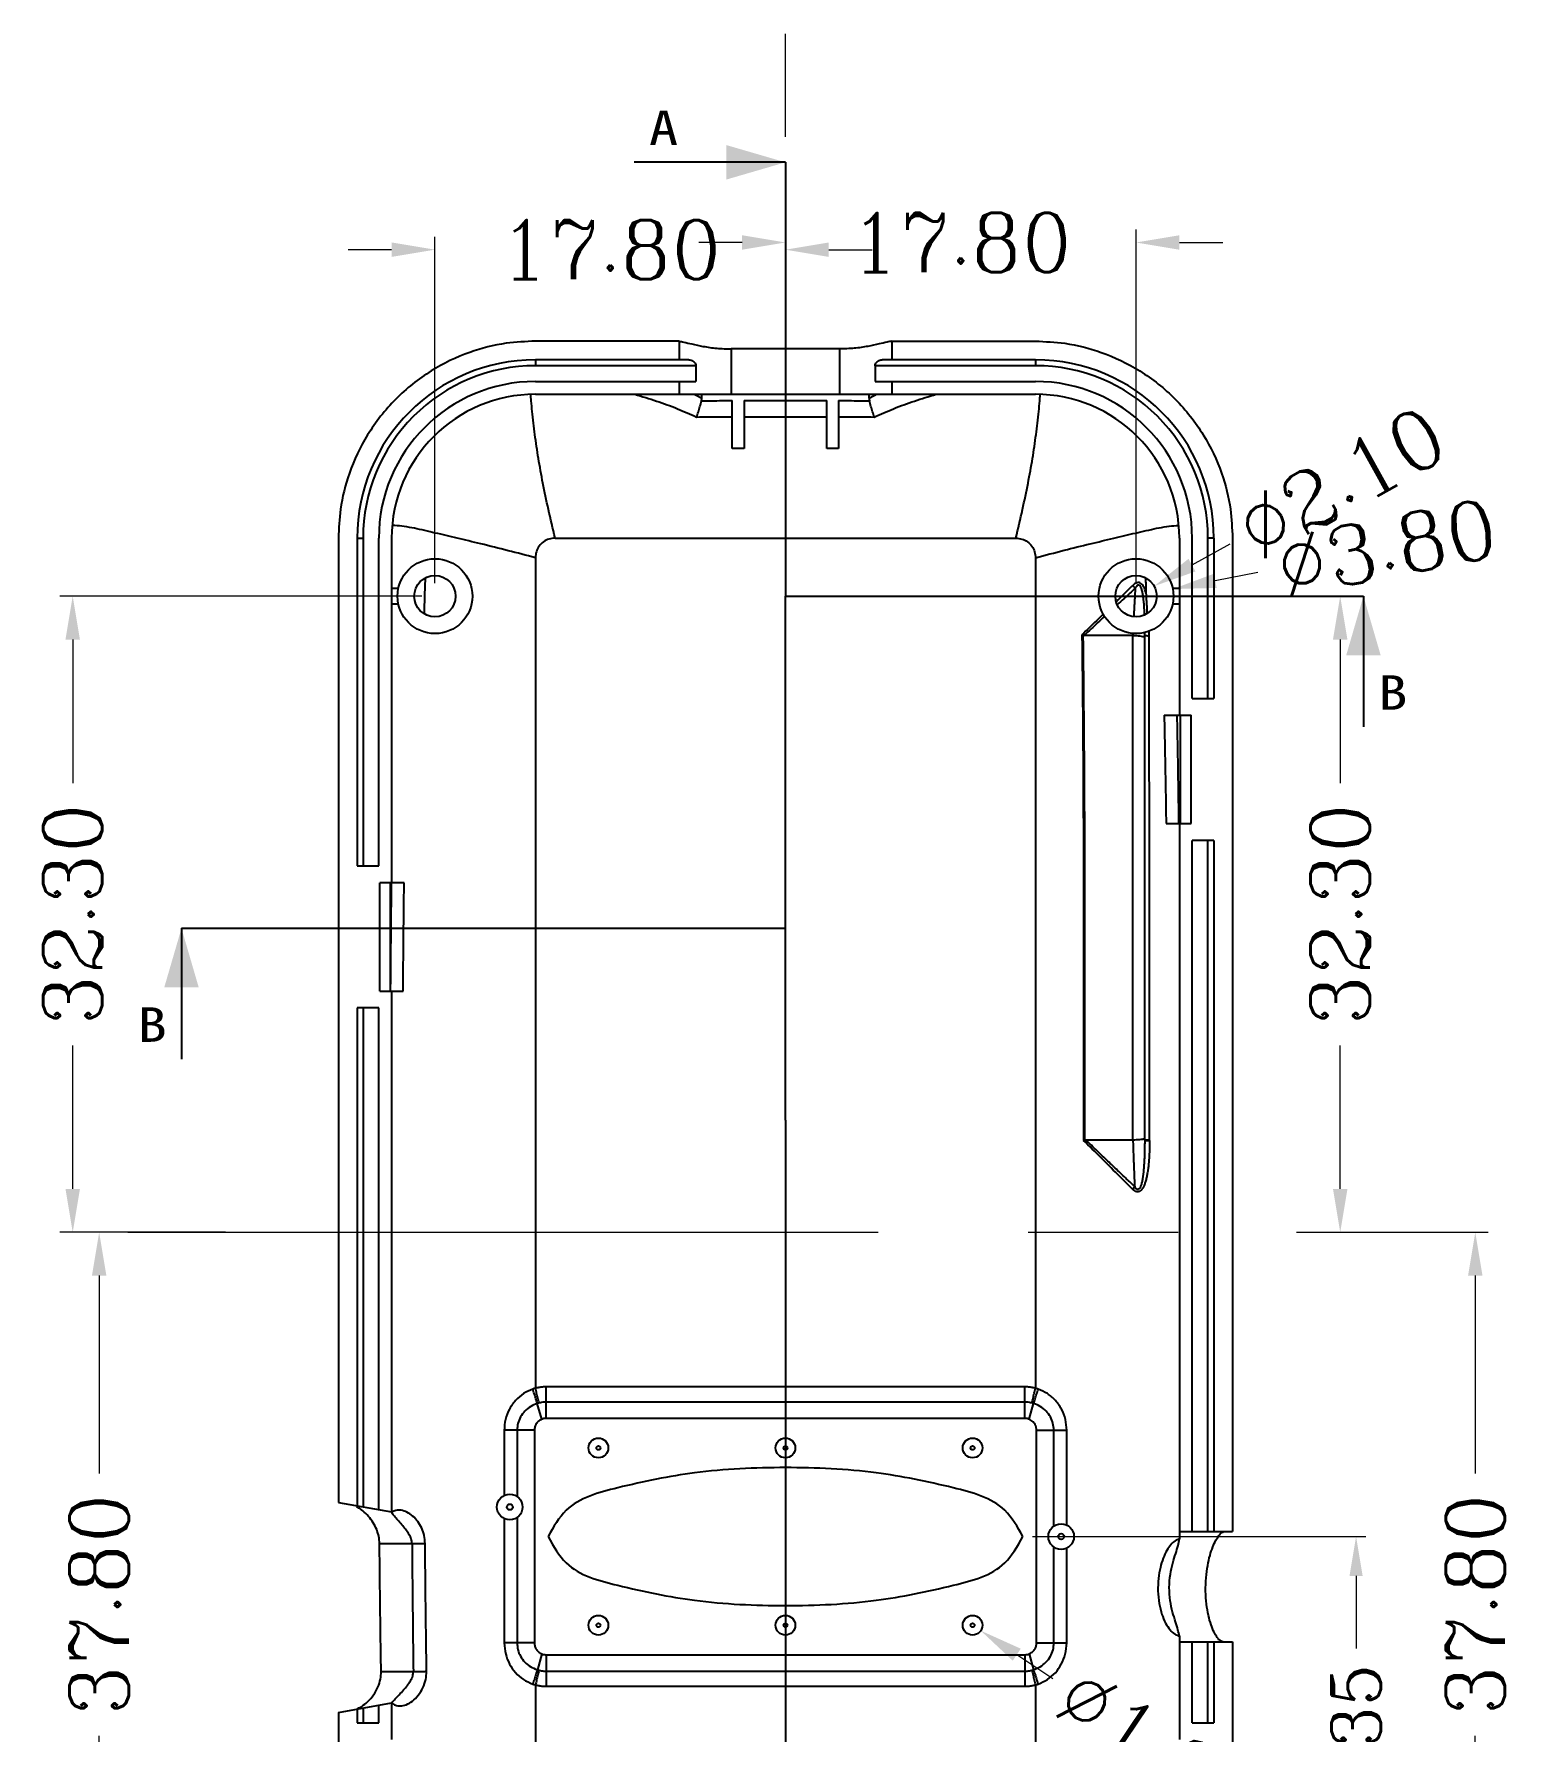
# Model space of a CAD drawing. Header units: millimetres. Extents: x -3610 to -2795, y 672 to 1276.
# Drawn here: x -2996.1 to -2921, y 1044.6 to 1130.7 of the extents above; entities that cross this region are included whole.
import ezdxf
from ezdxf.enums import TextEntityAlignment as Align

# ---------------------------------------------------------------- set-up
doc = ezdxf.new("R2010")
doc.units = ezdxf.units.MM
doc.header["$MEASUREMENT"] = 0
doc.linetypes.add('CENTER', pattern=[50.8, 31.75, -6.35, 6.35, -6.35])
doc.layers.add('DEFAULT_1', color=7, linetype='CENTER')
doc.layers.add('dim', color=7, linetype='Continuous')
doc.layers.add('moldbase', color=7, linetype='Continuous', lineweight=20)
doc.styles.add('ROMANC', font='romanc.shx', dxfattribs={"bigfont": 'gbcbig.shx'})
doc.styles.add('TEXTSTYLE_0', font='txt', dxfattribs={"width": 0.8})
doc.dimstyles.new('YanXiu', dxfattribs={"dimtxt": 3, "dimasz": 2.2, "dimexe": 0.66, "dimexo": 0.66, "dimgap": 0.66, "dimtad": 0, "dimzin": 1, "dimdsep": 46, "dimtxsty": 'ROMANC', "dimcen": 0, "dimclrd": 256, "dimclre": 3, "dimclrt": 3, "dimazin": 0, "dimtfac": 1, "dimtofl": 0, "dimtmove": 0, "dimatfit": 3, "dimfxl": 0, "dimlwd": 5, "dimlwe": 5, "dimarcsym": 0})

# ---------------------------------------------------------------- blocks, each defined once
blk = doc.blocks.new('*D88')
at = {"layer": 'Defpoints', "color": 0, "transparency": 16777216}
for p in [(-2975.764, 1119.792), (-2957.964, 1119.228), (-2975.764, 1102.198)]:
    blk.add_point(p, dxfattribs=at)
at = {"layer": 'dim', "color": 3, "lineweight": 5, "transparency": 16777216}
for p, q in [((-2975.764, 1102.858), (-2975.764, 1120.452)), ((-2957.964, 1119.888), (-2957.964, 1120.452))]:
    blk.add_line(p, q, dxfattribs=at)
at = {"layer": 'dim', "lineweight": 5, "transparency": 16777216}
for p, q in [((-2977.964, 1119.792), (-2980.164, 1119.792)), ((-2955.764, 1119.792), (-2953.564, 1119.792))]:
    blk.add_line(p, q, dxfattribs=at)
at = {"layer": 'dim', "transparency": 16777216}
for points in [[(-2977.964, 1120.159), (-2977.964, 1119.425), (-2975.764, 1119.792)], [(-2955.764, 1120.159), (-2955.764, 1119.425), (-2957.964, 1119.792)]]:
    blk.add_solid(points, dxfattribs=at)
at = {"layer": 'dim', "color": 3, "transparency": 16777216, "insert": (-2966.864, 1119.792), "char_height": 3, "attachment_point": 5, "style": 'ROMANC'}
blk.add_mtext('17.80', dxfattribs=at)
blk = doc.blocks.new('*D89')
at = {"layer": 'Defpoints', "color": 0, "transparency": 16777216}
for p in [(-2940.164, 1120.157), (-2957.964, 1119.228), (-2940.164, 1102.198)]:
    blk.add_point(p, dxfattribs=at)
at = {"layer": 'dim', "color": 3, "lineweight": 5, "transparency": 16777216}
for p, q in [((-2957.964, 1119.888), (-2957.964, 1120.817)), ((-2940.164, 1102.858), (-2940.164, 1120.817))]:
    blk.add_line(p, q, dxfattribs=at)
at = {"layer": 'dim', "lineweight": 5, "transparency": 16777216}
for p, q in [((-2960.164, 1120.157), (-2962.364, 1120.157)), ((-2937.964, 1120.157), (-2935.764, 1120.157))]:
    blk.add_line(p, q, dxfattribs=at)
at = {"layer": 'dim', "transparency": 16777216}
for points in [[(-2960.164, 1120.524), (-2960.164, 1119.79), (-2957.964, 1120.157)], [(-2937.964, 1120.524), (-2937.964, 1119.79), (-2940.164, 1120.157)]]:
    blk.add_solid(points, dxfattribs=at)
at = {"layer": 'dim', "color": 3, "transparency": 16777216, "insert": (-2949.064, 1120.157), "char_height": 3, "attachment_point": 5, "style": 'ROMANC'}
blk.add_mtext('17.80', dxfattribs=at)
blk = doc.blocks.new('*D90')
at = {"layer": 'Defpoints', "color": 0, "transparency": 16777216}
for p in [(-2975.764, 1102.198), (-2994.158, 1069.898), (-2985.74, 1069.898)]:
    blk.add_point(p, dxfattribs=at)
at = {"layer": 'dim', "color": 3, "lineweight": 5, "transparency": 16777216}
for p, q in [((-2976.424, 1102.198), (-2994.818, 1102.198)), ((-2986.4, 1069.898), (-2994.818, 1069.898))]:
    blk.add_line(p, q, dxfattribs=at)
at = {"layer": 'dim', "lineweight": 5, "transparency": 16777216}
for p, q in [((-2994.158, 1099.998), (-2994.158, 1092.708)), ((-2994.158, 1072.098), (-2994.158, 1079.388))]:
    blk.add_line(p, q, dxfattribs=at)
at = {"layer": 'dim', "transparency": 16777216}
for points in [[(-2994.525, 1099.998), (-2993.791, 1099.998), (-2994.158, 1102.198)], [(-2994.525, 1072.098), (-2993.791, 1072.098), (-2994.158, 1069.898)]]:
    blk.add_solid(points, dxfattribs=at)
at = {"layer": 'dim', "color": 3, "transparency": 16777216, "insert": (-2994.158, 1086.048), "char_height": 3, "attachment_point": 5, "rotation": 90, "style": 'ROMANC'}
blk.add_mtext('32.30', dxfattribs=at)
blk = doc.blocks.new('*D91')
at = {"layer": 'Defpoints', "color": 0, "transparency": 16777216}
for p in [(-2986.4, 1069.898), (-2992.814, 1032.098), (-2974.464, 1032.098)]:
    blk.add_point(p, dxfattribs=at)
at = {"layer": 'dim', "color": 3, "lineweight": 5, "transparency": 16777216}
for p, q in [((-2987.06, 1069.898), (-2993.474, 1069.898)), ((-2975.124, 1032.098), (-2993.474, 1032.098))]:
    blk.add_line(p, q, dxfattribs=at)
at = {"layer": 'dim', "lineweight": 5, "transparency": 16777216}
for p, q in [((-2992.814, 1067.698), (-2992.814, 1057.658)), ((-2992.814, 1034.298), (-2992.814, 1044.338))]:
    blk.add_line(p, q, dxfattribs=at)
at = {"layer": 'dim', "transparency": 16777216}
for points in [[(-2993.18, 1067.698), (-2992.447, 1067.698), (-2992.814, 1069.898)], [(-2993.18, 1034.298), (-2992.447, 1034.298), (-2992.814, 1032.098)]]:
    blk.add_solid(points, dxfattribs=at)
at = {"layer": 'dim', "color": 3, "transparency": 16777216, "insert": (-2992.814, 1050.998), "char_height": 3, "attachment_point": 5, "rotation": 90, "style": 'ROMANC'}
blk.add_mtext('37.80', dxfattribs=at)
blk = doc.blocks.new('*D94')
at = {"layer": 'Defpoints', "color": 0, "transparency": 16777216}
for p in [(-2930.073, 1069.898), (-2922.936, 1069.898), (-2941.464, 1032.098)]:
    blk.add_point(p, dxfattribs=at)
at = {"layer": 'dim', "color": 3, "lineweight": 5, "transparency": 16777216}
for p, q in [((-2929.413, 1069.898), (-2922.276, 1069.898)), ((-2940.804, 1032.098), (-2922.276, 1032.098))]:
    blk.add_line(p, q, dxfattribs=at)
at = {"layer": 'dim', "lineweight": 5, "transparency": 16777216}
for p, q in [((-2922.936, 1067.698), (-2922.936, 1057.658)), ((-2922.936, 1034.298), (-2922.936, 1044.338))]:
    blk.add_line(p, q, dxfattribs=at)
at = {"layer": 'dim', "transparency": 16777216}
for points in [[(-2923.303, 1067.698), (-2922.57, 1067.698), (-2922.936, 1069.898)], [(-2923.303, 1034.298), (-2922.57, 1034.298), (-2922.936, 1032.098)]]:
    blk.add_solid(points, dxfattribs=at)
at = {"layer": 'dim', "color": 3, "transparency": 16777216, "insert": (-2922.936, 1050.998), "char_height": 3, "attachment_point": 5, "rotation": 90, "style": 'ROMANC'}
blk.add_mtext('37.80', dxfattribs=at)
blk = doc.blocks.new('*D95')
at = {"layer": 'Defpoints', "color": 0, "transparency": 16777216}
for p in [(-2940.164, 1102.198), (-2929.796, 1102.198), (-2932.677, 1069.898)]:
    blk.add_point(p, dxfattribs=at)
at = {"layer": 'dim', "color": 3, "lineweight": 5, "transparency": 16777216}
for p, q in [((-2939.504, 1102.198), (-2929.136, 1102.198)), ((-2932.017, 1069.898), (-2929.136, 1069.898))]:
    blk.add_line(p, q, dxfattribs=at)
at = {"layer": 'dim', "lineweight": 5, "transparency": 16777216}
for p, q in [((-2929.796, 1099.998), (-2929.796, 1092.708)), ((-2929.796, 1072.098), (-2929.796, 1079.388))]:
    blk.add_line(p, q, dxfattribs=at)
at = {"layer": 'dim', "transparency": 16777216}
for points in [[(-2930.163, 1099.998), (-2929.429, 1099.998), (-2929.796, 1102.198)], [(-2930.163, 1072.098), (-2929.429, 1072.098), (-2929.796, 1069.898)]]:
    blk.add_solid(points, dxfattribs=at)
at = {"layer": 'dim', "color": 3, "transparency": 16777216, "insert": (-2929.796, 1086.048), "char_height": 3, "attachment_point": 5, "rotation": 90, "style": 'ROMANC'}
blk.add_mtext('32.30', dxfattribs=at)
blk = doc.blocks.new('*D96')
at = {"layer": 'Defpoints', "color": 0, "transparency": 16777216}
for p in [(-2948.88, 1050.225), (-2948.048, 1049.67)]:
    blk.add_point(p, dxfattribs=at)
at = {"layer": 'dim', "lineweight": 5, "transparency": 16777216}
blk.add_line((-2944.389, 1047.227), (-2946.219, 1048.449), dxfattribs=at)
at = {"layer": 'dim', "transparency": 16777216}
blk.add_solid([(-2946.015, 1048.754), (-2946.422, 1048.144), (-2948.048, 1049.67)], dxfattribs=at)
at = {"layer": 'dim', "color": 3, "transparency": 16777216, "insert": (-2939.028, 1043.648), "char_height": 3, "attachment_point": 5, "rotation": 326.27484, "style": 'ROMANC'}
blk.add_mtext('∅1.00', dxfattribs=at)
blk = doc.blocks.new('*D97')
at = {"layer": 'Defpoints', "color": 0, "transparency": 16777216}
for p in [(-2938.299, 1102.559), (-2942.03, 1101.836)]:
    blk.add_point(p, dxfattribs=at)
at = {"layer": 'dim', "lineweight": 5, "transparency": 16777216}
blk.add_line((-2933.979, 1103.396), (-2936.139, 1102.978), dxfattribs=at)
at = {"layer": 'dim', "transparency": 16777216}
blk.add_solid([(-2936.209, 1103.338), (-2936.069, 1102.618), (-2938.299, 1102.559)], dxfattribs=at)
at = {"layer": 'dim', "color": 3, "transparency": 16777216, "insert": (-2927.441, 1104.664), "char_height": 3, "attachment_point": 5, "rotation": 10.96859, "style": 'ROMANC'}
blk.add_mtext('∅3.80', dxfattribs=at)
blk = doc.blocks.new('*D98')
at = {"layer": 'Defpoints', "color": 0, "transparency": 16777216}
for p in [(-2939.246, 1102.707), (-2941.083, 1101.688)]:
    blk.add_point(p, dxfattribs=at)
at = {"layer": 'dim', "lineweight": 5, "transparency": 16777216}
blk.add_line((-2935.399, 1104.841), (-2937.322, 1103.774), dxfattribs=at)
at = {"layer": 'dim', "transparency": 16777216}
blk.add_solid([(-2937.5, 1104.095), (-2937.144, 1103.454), (-2939.246, 1102.707)], dxfattribs=at)
at = {"layer": 'dim', "color": 3, "transparency": 16777216, "insert": (-2929.762, 1107.968), "char_height": 3, "attachment_point": 5, "rotation": 29.0193, "style": 'ROMANC'}
blk.add_mtext('∅2.10', dxfattribs=at)
blk = doc.blocks.new('*D108')
at = {"layer": 'Defpoints', "color": 0, "linetype": 'ByBlock', "transparency": 16777216}
for p in [(-2945.914, 1054.448), (-2941.464, 1032.098), (-2928.99, 1032.098)]:
    blk.add_point(p, dxfattribs=at)
at = {"layer": 'dim', "color": 3, "linetype": 'ByBlock', "lineweight": 5, "transparency": 16777216}
for p, q in [((-2945.415, 1054.448), (-2928.49, 1054.448)), ((-2940.965, 1032.098), (-2928.49, 1032.098))]:
    blk.add_line(p, q, dxfattribs=at)
at = {"layer": 'dim', "linetype": 'ByBlock', "lineweight": 5, "transparency": 16777216}
for p, q in [((-2928.99, 1052.448), (-2928.99, 1048.772)), ((-2928.99, 1034.098), (-2928.99, 1037.773))]:
    blk.add_line(p, q, dxfattribs=at)
at = {"layer": 'dim', "linetype": 'ByBlock', "transparency": 16777216}
for points in [[(-2929.323, 1052.448), (-2928.657, 1052.448), (-2928.99, 1054.448)], [(-2929.323, 1034.098), (-2928.657, 1034.098), (-2928.99, 1032.098)]]:
    blk.add_solid(points, dxfattribs=at)
at = {"layer": 'dim', "color": 3, "linetype": 'ByBlock', "transparency": 16777216, "insert": (-2928.99, 1043.273), "char_height": 2.5, "attachment_point": 5, "rotation": 90, "style": 'ROMANC'}
blk.add_mtext('22.35', dxfattribs=at)

msp = doc.modelspace()

# ---------------------------------------------------------------- linework, layer by layer
at = {"color": 7, "linetype": 'Continuous'}
for p, q in [((-2957.964, 1124.228), (-2965.642, 1124.228)), ((-2963.365, 1115.148), (-2970.664, 1115.148)), ((-2963.365, 1115.148), (-2963.365, 1114.198)), ((-2952.564, 1115.148), (-2945.264, 1115.148)), ((-2952.564, 1115.148), (-2952.564, 1114.198)), ((-2960.714, 1114.75), (-2960.714, 1112.448)), ((-2955.214, 1114.75), (-2955.214, 1112.448)), ((-2962.867, 1114.198), (-2970.664, 1114.198)), ((-2970.664, 1114.198), (-2970.664, 1113.898)), ((-2962.516, 1113.898), (-2970.664, 1113.898)), ((-2962.516, 1113.898), (-2962.516, 1113.098)), ((-2945.264, 1113.898), (-2953.413, 1113.898)), ((-2953.413, 1113.898), (-2953.413, 1113.098)), ((-2945.264, 1114.198), (-2953.062, 1114.198)), ((-2945.264, 1114.198), (-2945.264, 1113.898)), ((-2970.664, 1113.098), (-2962.516, 1113.098)), ((-2963.365, 1113.098), (-2963.365, 1112.448)), ((-2953.413, 1113.098), (-2945.264, 1113.098)), ((-2952.564, 1113.098), (-2952.564, 1112.448)), ((-2970.664, 1112.448), (-2945.264, 1112.448)), ((-2962.214, 1112.254), (-2962.214, 1112.448)), ((-2960.664, 1109.698), (-2960.664, 1112.128)), ((-2960.064, 1112.129), (-2960.064, 1109.698)), ((-2957.964, 1112.132), (-2957.964, 1111.308)), ((-2955.864, 1109.698), (-2955.864, 1112.129)), ((-2955.264, 1112.128), (-2955.264, 1109.698)), ((-2953.714, 1112.254), (-2953.714, 1112.448)), ((-2960.064, 1109.698), (-2960.664, 1109.698)), ((-2955.264, 1109.698), (-2955.864, 1109.698)), ((-2980.664, 1105.148), (-2980.664, 1056.174)), ((-2979.714, 1105.148), (-2979.414, 1105.148)), ((-2979.714, 1105.148), (-2979.714, 1088.498)), ((-2979.414, 1105.148), (-2979.414, 1088.498)), ((-2978.614, 1088.498), (-2978.614, 1105.148)), ((-2977.964, 1105.148), (-2977.964, 1087.648)), ((-2969.664, 1105.148), (-2946.265, 1105.148)), ((-2937.964, 1105.148), (-2937.964, 1096.148)), ((-2937.314, 1096.998), (-2937.314, 1105.148)), ((-2936.214, 1105.148), (-2936.514, 1105.148)), ((-2936.514, 1096.998), (-2936.514, 1105.148)), ((-2936.214, 1105.148), (-2936.214, 1096.998)), ((-2935.264, 1105.148), (-2935.264, 1054.698)), ((-2970.664, 1104.147), (-2970.664, 1061.977)), ((-2945.264, 1104.147), (-2945.264, 1061.977)), ((-2977.964, 1102.598), (-2977.622, 1102.598)), ((-2938.307, 1102.598), (-2937.964, 1102.598)), ((-2928.616, 1102.198), (-2928.616, 1095.557)), ((-2977.622, 1101.798), (-2977.964, 1101.798)), ((-2937.964, 1101.798), (-2938.307, 1101.798)), ((-2940.324, 1100.198), (-2942.798, 1100.198)), ((-2940.324, 1074.598), (-2940.324, 1100.198)), ((-2939.724, 1074.555), (-2939.724, 1100.349)), ((-2939.5, 1100.191), (-2939.501, 1100.417)), ((-2937.314, 1096.998), (-2936.214, 1096.998)), ((-2938.732, 1096.148), (-2937.364, 1096.148)), ((-2937.914, 1096.148), (-2937.914, 1090.648)), ((-2937.364, 1090.648), (-2937.364, 1096.148)), ((-2938.637, 1090.648), (-2937.364, 1090.648)), ((-2937.964, 1090.648), (-2937.964, 1054.33)), ((-2936.214, 1089.798), (-2937.314, 1089.798)), ((-2937.314, 1054.698), (-2937.314, 1089.798)), ((-2936.514, 1054.698), (-2936.514, 1089.798)), ((-2936.214, 1089.798), (-2936.214, 1054.698)), ((-2979.714, 1088.498), (-2978.614, 1088.498)), ((-2977.33, 1087.648), (-2978.564, 1087.648)), ((-2978.564, 1082.148), (-2978.564, 1087.648)), ((-2978.014, 1082.148), (-2978.014, 1087.648)), ((-2988.634, 1085.334), (-2988.634, 1078.694)), ((-2978.564, 1082.148), (-2977.38, 1082.148)), ((-2977.964, 1082.148), (-2977.964, 1055.698)), ((-2978.614, 1081.298), (-2979.714, 1081.298)), ((-2979.714, 1081.298), (-2979.714, 1056.006)), ((-2979.414, 1081.298), (-2979.414, 1055.953)), ((-2978.614, 1055.812), (-2978.614, 1081.298)), ((-2942.726, 1074.598), (-2940.324, 1074.598)), ((-2939.724, 1074.598), (-2939.475, 1074.598)), ((-2939.475, 1074.555), (-2939.475, 1074.598)), ((-2939.724, 1074.555), (-2939.475, 1074.555)), ((-2945.814, 1062.048), (-2970.114, 1062.048)), ((-2970.114, 1060.448), (-2970.114, 1062.048)), ((-2945.814, 1060.448), (-2945.814, 1062.048)), ((-2970.34, 1060.403), (-2970.565, 1061.207)), ((-2945.814, 1061.278), (-2970.114, 1061.278)), ((-2945.586, 1060.403), (-2945.363, 1061.207)), ((-2945.814, 1060.448), (-2970.114, 1060.448)), ((-2970.714, 1059.848), (-2972.247, 1059.848)), ((-2971.592, 1059.848), (-2971.592, 1056.481)), ((-2970.714, 1059.848), (-2970.714, 1049.048)), ((-2945.214, 1049.048), (-2945.214, 1059.848)), ((-2945.214, 1059.848), (-2943.681, 1059.848)), ((-2944.336, 1054.981), (-2944.337, 1059.848)), ((-2943.683, 1055.033), (-2943.681, 1059.848)), ((-2980.664, 1056.174), (-2977.964, 1055.698)), ((-2972.246, 1055.362), (-2972.244, 1049.048)), ((-2971.593, 1055.414), (-2971.595, 1049.048)), ((-2978.58, 1054.098), (-2976.929, 1054.098)), ((-2944.335, 1049.048), (-2944.336, 1053.914)), ((-2937.964, 1054.698), (-2935.264, 1054.698)), ((-2943.685, 1049.048), (-2943.683, 1053.862)), ((-2970.714, 1049.048), (-2972.244, 1049.048)), ((-2945.214, 1049.048), (-2943.685, 1049.048)), ((-2937.964, 1049.388), (-2937.964, 1044.148)), ((-2937.964, 1049.098), (-2935.264, 1049.098)), ((-2937.314, 1044.998), (-2937.314, 1049.098)), ((-2936.514, 1044.998), (-2936.514, 1049.098)), ((-2936.214, 1049.098), (-2936.214, 1044.998)), ((-2935.264, 1049.098), (-2935.264, 1034.648)), ((-2970.335, 1048.49), (-2970.563, 1047.688)), ((-2970.114, 1048.448), (-2970.114, 1046.848)), ((-2970.114, 1048.448), (-2945.814, 1048.448)), ((-2945.814, 1048.448), (-2945.814, 1046.848)), ((-2945.596, 1048.489), (-2945.366, 1047.688)), ((-2978.497, 1047.598), (-2976.86, 1047.598)), ((-2970.114, 1047.617), (-2945.814, 1047.617)), ((-2970.664, 1046.918), (-2970.664, 1035.648)), ((-2970.114, 1046.848), (-2945.814, 1046.848)), ((-2945.264, 1046.918), (-2945.264, 1035.648)), ((-2980.664, 1045.522), (-2977.964, 1045.998)), ((-2980.664, 1045.522), (-2980.664, 1034.648)), ((-2979.714, 1045.689), (-2979.714, 1044.998)), ((-2979.414, 1045.742), (-2979.414, 1044.998)), ((-2978.614, 1044.998), (-2978.614, 1045.883)), ((-2977.964, 1045.998), (-2977.964, 1044.148)), ((-2979.714, 1044.998), (-2978.614, 1044.998)), ((-2937.314, 1044.998), (-2936.214, 1044.998))]:
    msp.add_line(p, q, dxfattribs=at)
for centre, radius in [((-2975.764, 1102.198), 1.9), ((-2940.164, 1102.198), 1.9), ((-2975.764, 1102.198), 1.05), ((-2940.164, 1102.198), 1.05), ((-2967.464, 1058.948), 0.5), ((-2957.964, 1058.948), 0.5), ((-2948.464, 1058.948), 0.5), ((-2967.464, 1058.948), 0.1), ((-2957.964, 1058.948), 0.1), ((-2948.464, 1058.948), 0.1), ((-2971.964, 1055.948), 0.65), ((-2971.964, 1055.948), 0.15), ((-2943.964, 1054.448), 0.65), ((-2943.964, 1054.448), 0.15), ((-2967.464, 1049.948), 0.5), ((-2967.464, 1049.948), 0.1), ((-2957.964, 1049.948), 0.5), ((-2957.964, 1049.948), 0.1), ((-2948.464, 1049.948), 0.5), ((-2948.464, 1049.948), 0.1)]:
    msp.add_circle(centre, radius, dxfattribs=at)
for centre, radius, start, end in [((-2970.664, 1105.148), 9.05, 90, 180), ((-2970.664, 1105.148), 8.75, 89.99999, 180.00001), ((-2945.264, 1105.148), 9.05, 0, 90), ((-2945.264, 1105.148), 8.75, 359.99999, 90.00001), ((-2970.664, 1105.148), 7.95, 90, 180), ((-2945.264, 1105.148), 7.95, 0, 90), ((-2970.664, 1105.148), 7.3, 90, 180), ((-2945.264, 1105.148), 7.3, 0, 90)]:
    msp.add_arc(centre, radius, start, end, dxfattribs=at)
for points in [[(-2970.664, 1115.148), (-2972.151, 1115.037), (-2973.995, 1114.577), (-2975.953, 1113.635), (-2977.756, 1112.198), (-2979.181, 1110.388), (-2980.108, 1108.436), (-2980.557, 1106.608), (-2980.664, 1105.148)], [(-2963.365, 1115.148), (-2963.126, 1115.099), (-2962.724, 1115.003), (-2962.153, 1114.883), (-2961.456, 1114.785), (-2960.714, 1114.75)], [(-2952.564, 1115.148), (-2952.803, 1115.099), (-2953.205, 1115.003), (-2953.776, 1114.883), (-2954.473, 1114.785), (-2955.214, 1114.75)], [(-2945.264, 1115.148), (-2943.778, 1115.037), (-2941.934, 1114.577), (-2939.976, 1113.635), (-2938.172, 1112.198), (-2936.748, 1110.388), (-2935.82, 1108.436), (-2935.372, 1106.608), (-2935.264, 1105.148)], [(-2957.964, 1114.753), (-2958.856, 1114.753), (-2959.773, 1114.752), (-2960.714, 1114.75)], [(-2955.214, 1114.75), (-2956.155, 1114.752), (-2957.072, 1114.753), (-2957.964, 1114.753)], [(-2962.867, 1114.198), (-2962.761, 1114.18), (-2962.667, 1114.134), (-2962.589, 1114.069), (-2962.535, 1113.988), (-2962.516, 1113.898)], [(-2953.413, 1113.898), (-2953.394, 1113.988), (-2953.339, 1114.069), (-2953.262, 1114.134), (-2953.168, 1114.18), (-2953.062, 1114.198)], [(-2969.664, 1105.148), (-2970.002, 1106.6), (-2970.282, 1107.94), (-2970.509, 1109.195), (-2970.689, 1110.403), (-2970.825, 1111.579), (-2970.876, 1112.123), (-2970.898, 1112.427)], [(-2965.614, 1112.448), (-2964.512, 1112.107), (-2963.455, 1111.719), (-2962.475, 1111.296)], [(-2962.591, 1112.448), (-2962.465, 1112.384), (-2962.339, 1112.319), (-2962.214, 1112.254)], [(-2962.475, 1111.296), (-2962.387, 1111.555), (-2962.305, 1111.833), (-2962.23, 1112.121)], [(-2962.23, 1112.121), (-2962.221, 1112.164), (-2962.216, 1112.208), (-2962.214, 1112.254)], [(-2962.23, 1112.121), (-2961.707, 1112.124), (-2961.185, 1112.126), (-2960.664, 1112.128)], [(-2960.064, 1112.129), (-2959.362, 1112.13), (-2958.662, 1112.131), (-2957.964, 1112.132)], [(-2957.964, 1112.132), (-2957.267, 1112.131), (-2956.567, 1112.13), (-2955.864, 1112.129)], [(-2955.264, 1112.128), (-2954.743, 1112.126), (-2954.222, 1112.124), (-2953.699, 1112.121)], [(-2953.714, 1112.254), (-2953.59, 1112.319), (-2953.464, 1112.384), (-2953.338, 1112.448)], [(-2953.714, 1112.254), (-2953.713, 1112.208), (-2953.708, 1112.164), (-2953.699, 1112.121)], [(-2953.454, 1111.296), (-2953.541, 1111.555), (-2953.624, 1111.833), (-2953.699, 1112.121)], [(-2953.454, 1111.296), (-2952.474, 1111.718), (-2951.416, 1112.107), (-2950.315, 1112.448)], [(-2946.264, 1105.148), (-2945.927, 1106.601), (-2945.647, 1107.94), (-2945.419, 1109.194), (-2945.24, 1110.403), (-2945.104, 1111.579), (-2945.053, 1112.123), (-2945.031, 1112.427)], [(-2962.475, 1111.296), (-2961.867, 1111.298), (-2961.264, 1111.301), (-2960.664, 1111.303)], [(-2960.064, 1111.305), (-2959.351, 1111.306), (-2958.65, 1111.307), (-2957.964, 1111.308)], [(-2957.964, 1111.308), (-2957.278, 1111.307), (-2956.578, 1111.306), (-2955.864, 1111.305)], [(-2957.964, 1111.308), (-2957.964, 1110.019), (-2957.964, 1108.587), (-2957.964, 1106.938), (-2957.964, 1105.148)], [(-2955.264, 1111.303), (-2954.665, 1111.301), (-2954.061, 1111.298), (-2953.454, 1111.296)], [(-2977.901, 1105.791), (-2977.936, 1105.792)], [(-2970.664, 1104.148), (-2973.437, 1104.857), (-2974.639, 1105.143), (-2975.749, 1105.405), (-2976.809, 1105.643), (-2977.321, 1105.734), (-2977.802, 1105.786), (-2977.901, 1105.791)], [(-2945.264, 1104.148), (-2943.813, 1104.532), (-2942.492, 1104.857), (-2941.289, 1105.143), (-2940.18, 1105.405), (-2939.12, 1105.643), (-2938.607, 1105.735), (-2938.127, 1105.786), (-2938.028, 1105.791)], [(-2938.028, 1105.791), (-2937.993, 1105.792)], [(-2969.664, 1105.148), (-2969.975, 1105.098), (-2970.253, 1104.956), (-2970.473, 1104.736), (-2970.615, 1104.458), (-2970.664, 1104.147)], [(-2946.265, 1105.148), (-2945.954, 1105.099), (-2945.676, 1104.957), (-2945.455, 1104.736), (-2945.313, 1104.458), (-2945.264, 1104.147)], [(-2976.301, 1101.295), (-2976.283, 1101.919), (-2976.265, 1102.531), (-2976.247, 1103.115)], [(-2939.681, 1103.115), (-2939.674, 1102.874), (-2939.666, 1102.616), (-2939.658, 1102.356)], [(-2940.202, 1102.605), (-2940.484, 1102.345), (-2940.79, 1102.064), (-2941.12, 1101.762)], [(-2940.324, 1102.748), (-2940.591, 1102.486), (-2940.864, 1102.219), (-2941.055, 1102.033)], [(-2939.658, 1102.356), (-2939.714, 1102.531), (-2939.771, 1102.661), (-2939.838, 1102.767), (-2939.919, 1102.846), (-2940.012, 1102.886), (-2940.113, 1102.882), (-2940.212, 1102.839), (-2940.324, 1102.748)], [(-2940.202, 1102.605), (-2940.245, 1102.651), (-2940.286, 1102.699), (-2940.324, 1102.748)], [(-2940.202, 1102.605), (-2940.217, 1102.352), (-2940.231, 1102.089), (-2940.248, 1101.804), (-2940.264, 1101.492), (-2940.281, 1101.154)], [(-2939.731, 1101.241), (-2939.737, 1101.417), (-2939.745, 1101.579), (-2939.754, 1101.73), (-2939.764, 1101.87), (-2939.776, 1101.999), (-2939.79, 1102.118), (-2939.805, 1102.228), (-2939.822, 1102.329), (-2939.84, 1102.422), (-2939.861, 1102.506), (-2939.885, 1102.583), (-2939.912, 1102.65), (-2939.945, 1102.707), (-2939.985, 1102.748), (-2940.031, 1102.763), (-2940.078, 1102.75), (-2940.123, 1102.715), (-2940.164, 1102.665), (-2940.202, 1102.605)], [(-2939.658, 1102.356), (-2939.641, 1102.032), (-2939.62, 1101.683), (-2939.603, 1101.31)], [(-2941.055, 1102.033), (-2941.176, 1101.916)], [(-2941.83, 1101.283), (-2942.178, 1100.945), (-2942.533, 1100.6), (-2942.911, 1100.236)], [(-2941.762, 1101.17), (-2942.098, 1100.856), (-2942.444, 1100.532), (-2942.798, 1100.198)], [(-2942.911, 1100.236), (-2942.878, 1097.107), (-2942.852, 1093.562), (-2942.835, 1089.529), (-2942.826, 1085.012), (-2942.824, 1080.011), (-2942.83, 1074.562)], [(-2942.909, 1100.235), (-2942.889, 1100.223), (-2942.865, 1100.215), (-2942.842, 1100.205)], [(-2942.763, 1074.591), (-2942.758, 1083.533), (-2942.776, 1092.076), (-2942.84, 1100.205)], [(-2942.84, 1100.205), (-2942.827, 1100.201), (-2942.813, 1100.198), (-2942.798, 1100.198)], [(-2940.32, 1100.304), (-2940.322, 1100.269), (-2940.323, 1100.233), (-2940.324, 1100.198)], [(-2940.324, 1100.198), (-2940.141, 1100.193), (-2939.974, 1100.179), (-2939.841, 1100.158), (-2939.754, 1100.131)], [(-2939.754, 1100.131), (-2939.724, 1100.101)], [(-2939.724, 1100.198), (-2939.698, 1100.195)], [(-2939.698, 1100.195), (-2939.621, 1100.193), (-2939.5, 1100.191)], [(-2939.475, 1074.587), (-2939.478, 1082.046), (-2939.483, 1088.828), (-2939.491, 1094.852), (-2939.5, 1100.191)], [(-2938.732, 1096.148), (-2938.698, 1094.367), (-2938.666, 1092.534), (-2938.637, 1090.648)], [(-2938.092, 1096.148), (-2938.057, 1094.314), (-2938.026, 1092.48), (-2937.999, 1090.648)], [(-2978.014, 1082.148), (-2978.001, 1083.981), (-2977.985, 1085.816), (-2977.967, 1087.648)], [(-2977.38, 1082.148), (-2977.366, 1084.011), (-2977.35, 1085.846), (-2977.33, 1087.648)], [(-2942.83, 1074.562), (-2942.808, 1074.572), (-2942.786, 1074.581), (-2942.763, 1074.591)], [(-2942.726, 1074.598), (-2942.739, 1074.597), (-2942.752, 1074.595), (-2942.763, 1074.591)], [(-2940.229, 1072.214), (-2940.641, 1072.603), (-2941.097, 1073.036), (-2941.595, 1073.512), (-2942.137, 1074.031), (-2942.726, 1074.598)], [(-2940.324, 1074.598), (-2940.14, 1074.602), (-2939.973, 1074.613), (-2939.84, 1074.631), (-2939.754, 1074.654)], [(-2940.324, 1074.598), (-2940.31, 1074.167), (-2940.295, 1073.77), (-2940.281, 1073.405), (-2940.268, 1073.07), (-2940.255, 1072.767), (-2940.245, 1072.49), (-2940.229, 1072.214)], [(-2939.754, 1074.654), (-2939.724, 1074.679)], [(-2940.343, 1072.087), (-2941.109, 1072.853), (-2941.939, 1073.679), (-2942.83, 1074.562)], [(-2939.475, 1074.555), (-2939.479, 1074.202), (-2939.49, 1073.877), (-2939.508, 1073.579), (-2939.532, 1073.305), (-2939.563, 1073.056), (-2939.6, 1072.828), (-2939.644, 1072.623), (-2939.695, 1072.439), (-2939.755, 1072.277), (-2939.826, 1072.139), (-2939.911, 1072.032), (-2940.008, 1071.968), (-2940.116, 1071.955), (-2940.231, 1071.998), (-2940.343, 1072.087)], [(-2939.724, 1074.555), (-2939.726, 1074.303), (-2939.729, 1074.07), (-2939.735, 1073.855), (-2939.742, 1073.656), (-2939.751, 1073.472), (-2939.761, 1073.303), (-2939.773, 1073.146), (-2939.786, 1073.002), (-2939.8, 1072.869), (-2939.815, 1072.746), (-2939.832, 1072.634), (-2939.85, 1072.531), (-2939.87, 1072.436), (-2939.892, 1072.35), (-2939.916, 1072.273), (-2939.942, 1072.204), (-2939.973, 1072.144), (-2940.011, 1072.098), (-2940.055, 1072.072), (-2940.104, 1072.076), (-2940.15, 1072.107), (-2940.191, 1072.154), (-2940.229, 1072.214)], [(-2940.229, 1072.214), (-2940.269, 1072.173), (-2940.307, 1072.13), (-2940.343, 1072.087)], [(-2970.797, 1061.936), (-2971.261, 1061.709), (-2971.667, 1061.363), (-2971.98, 1060.919), (-2972.18, 1060.398), (-2972.25, 1059.838)], [(-2970.664, 1061.977), (-2970.709, 1061.965), (-2970.753, 1061.951), (-2970.797, 1061.936)], [(-2970.565, 1061.207), (-2970.64, 1061.443), (-2970.717, 1061.687), (-2970.797, 1061.936)], [(-2970.114, 1062.048), (-2970.299, 1062.04), (-2970.483, 1062.016), (-2970.664, 1061.977)], [(-2970.472, 1061.233), (-2970.534, 1061.476), (-2970.599, 1061.724), (-2970.664, 1061.977)], [(-2945.264, 1061.977), (-2945.445, 1062.016), (-2945.629, 1062.04), (-2945.814, 1062.048)], [(-2945.457, 1061.233), (-2945.394, 1061.476), (-2945.33, 1061.724), (-2945.264, 1061.977)], [(-2945.363, 1061.207), (-2945.288, 1061.442), (-2945.211, 1061.687), (-2945.131, 1061.936)], [(-2945.131, 1061.936), (-2945.175, 1061.951), (-2945.22, 1061.964), (-2945.264, 1061.977)], [(-2943.681, 1059.848), (-2943.748, 1060.396), (-2943.947, 1060.917), (-2944.258, 1061.359), (-2944.664, 1061.706), (-2945.131, 1061.936)], [(-2970.565, 1061.207), (-2970.899, 1061.056), (-2971.193, 1060.82), (-2971.416, 1060.522), (-2971.548, 1060.192), (-2971.592, 1059.848)], [(-2970.472, 1061.233), (-2970.503, 1061.225), (-2970.534, 1061.216), (-2970.565, 1061.207)], [(-2970.114, 1061.278), (-2970.233, 1061.273), (-2970.349, 1061.259), (-2970.472, 1061.233)], [(-2945.457, 1061.233), (-2945.578, 1061.259), (-2945.695, 1061.273), (-2945.814, 1061.278)], [(-2945.363, 1061.207), (-2945.394, 1061.216), (-2945.425, 1061.225), (-2945.457, 1061.233)], [(-2944.337, 1059.848), (-2944.38, 1060.191), (-2944.513, 1060.521), (-2944.732, 1060.817), (-2945.027, 1061.054), (-2945.363, 1061.207)], [(-2970.34, 1060.403), (-2970.494, 1060.312), (-2970.613, 1060.181), (-2970.688, 1060.023), (-2970.714, 1059.848)], [(-2970.114, 1060.448), (-2970.193, 1060.443), (-2970.268, 1060.428), (-2970.34, 1060.403)], [(-2945.586, 1060.403), (-2945.66, 1060.428), (-2945.735, 1060.443), (-2945.814, 1060.448)], [(-2945.214, 1059.848), (-2945.26, 1060.077), (-2945.39, 1060.271), (-2945.586, 1060.403)], [(-2972.247, 1059.848), (-2972.249, 1058.74), (-2972.245, 1057.635), (-2972.246, 1056.533)], [(-2945.914, 1054.448), (-2946.832, 1055.787), (-2949.444, 1056.923), (-2953.353, 1057.681), (-2957.964, 1057.948), (-2962.576, 1057.681), (-2966.485, 1056.923), (-2969.097, 1055.787), (-2970.014, 1054.448)], [(-2979.507, 1055.814), (-2979.739, 1055.961)], [(-2979.432, 1055.755), (-2979.507, 1055.814)], [(-2978.58, 1054.098), (-2978.618, 1054.452), (-2978.723, 1054.8), (-2978.898, 1055.144), (-2979.139, 1055.471), (-2979.432, 1055.755)], [(-2976.265, 1054.103), (-2976.311, 1054.495), (-2976.438, 1054.869), (-2976.638, 1055.208), (-2976.897, 1055.49), (-2977.19, 1055.686), (-2977.484, 1055.781), (-2977.749, 1055.774), (-2977.964, 1055.68)], [(-2977.911, 1055.597), (-2977.964, 1055.68)], [(-2976.929, 1054.098), (-2976.966, 1054.318), (-2977.069, 1054.544), (-2977.221, 1054.768), (-2977.403, 1054.993), (-2977.602, 1055.223), (-2977.785, 1055.439), (-2977.911, 1055.597)], [(-2978.497, 1047.598), (-2978.528, 1049.713), (-2978.555, 1051.88), (-2978.58, 1054.098)], [(-2976.929, 1054.098), (-2976.701, 1054.099), (-2976.476, 1054.1), (-2976.265, 1054.103)], [(-2976.929, 1054.098), (-2976.909, 1051.866), (-2976.885, 1049.652), (-2976.86, 1047.598)], [(-2976.19, 1047.606), (-2976.217, 1049.62), (-2976.242, 1051.79), (-2976.265, 1054.103)], [(-2970.014, 1054.448), (-2969.097, 1053.108), (-2966.485, 1051.973), (-2962.576, 1051.214), (-2957.964, 1050.948), (-2953.353, 1051.214), (-2949.444, 1051.973), (-2946.832, 1053.108), (-2945.914, 1054.448)], [(-2937.964, 1054.33), (-2938.179, 1054.229), (-2938.393, 1054.035), (-2938.6, 1053.743), (-2938.783, 1053.357), (-2938.929, 1052.884), (-2939.025, 1052.324), (-2939.049, 1051.686), (-2938.984, 1051.048), (-2938.848, 1050.499), (-2938.66, 1050.052), (-2938.435, 1049.714), (-2938.195, 1049.493), (-2937.964, 1049.388)], [(-2937.964, 1049.388), (-2938.036, 1049.711), (-2938.157, 1050.121), (-2938.304, 1050.609), (-2938.426, 1051.19), (-2938.474, 1051.867), (-2938.42, 1052.535), (-2938.296, 1053.104), (-2938.148, 1053.587), (-2938.028, 1053.996), (-2937.964, 1054.33)], [(-2936.014, 1049.288), (-2936.036, 1049.318), (-2936.198, 1049.594), (-2936.352, 1049.971), (-2936.486, 1050.445), (-2936.583, 1051.015), (-2936.628, 1051.674), (-2936.606, 1052.36), (-2936.526, 1052.976), (-2936.407, 1053.494), (-2936.263, 1053.922), (-2936.108, 1054.259), (-2935.953, 1054.501), (-2935.809, 1054.648), (-2935.681, 1054.698)], [(-2972.244, 1049.048), (-2972.171, 1048.482), (-2971.975, 1047.974), (-2971.675, 1047.544), (-2971.273, 1047.197), (-2970.793, 1046.958)], [(-2971.594, 1049.048), (-2971.552, 1048.707), (-2971.418, 1048.373), (-2971.198, 1048.077), (-2970.903, 1047.842), (-2970.563, 1047.688)], [(-2970.714, 1049.048), (-2970.688, 1048.871), (-2970.612, 1048.712), (-2970.491, 1048.581), (-2970.335, 1048.49)], [(-2945.596, 1048.489), (-2945.439, 1048.58), (-2945.317, 1048.711), (-2945.241, 1048.871), (-2945.214, 1049.048)], [(-2945.366, 1047.688), (-2945.027, 1047.841), (-2944.737, 1048.071), (-2944.512, 1048.37), (-2944.377, 1048.705), (-2944.334, 1049.048)], [(-2945.137, 1046.958), (-2944.66, 1047.194), (-2944.261, 1047.537), (-2943.958, 1047.966), (-2943.758, 1048.478), (-2943.685, 1049.048)], [(-2935.739, 1049.098), (-2935.878, 1049.152), (-2936.014, 1049.288)], [(-2970.335, 1048.49), (-2970.264, 1048.466), (-2970.191, 1048.452), (-2970.114, 1048.448)], [(-2945.814, 1048.448), (-2945.738, 1048.452), (-2945.666, 1048.466), (-2945.596, 1048.489)], [(-2979.479, 1045.827), (-2979.187, 1046.057), (-2978.885, 1046.407), (-2978.662, 1046.8), (-2978.533, 1047.206), (-2978.497, 1047.598)], [(-2977.964, 1046), (-2977.768, 1045.887), (-2977.52, 1045.851), (-2977.228, 1045.912), (-2976.911, 1046.09), (-2976.609, 1046.388), (-2976.371, 1046.774), (-2976.229, 1047.199), (-2976.19, 1047.606)], [(-2977.964, 1046), (-2977.911, 1046.058), (-2977.778, 1046.202), (-2977.578, 1046.419), (-2977.361, 1046.658), (-2977.163, 1046.894), (-2977.001, 1047.129), (-2976.894, 1047.366), (-2976.86, 1047.598)], [(-2976.86, 1047.598), (-2976.63, 1047.601), (-2976.404, 1047.604), (-2976.19, 1047.606)], [(-2970.563, 1047.688), (-2970.637, 1047.452), (-2970.714, 1047.207), (-2970.793, 1046.958)], [(-2970.472, 1047.662), (-2970.535, 1047.419), (-2970.599, 1047.171), (-2970.664, 1046.918)], [(-2970.563, 1047.688), (-2970.533, 1047.679), (-2970.503, 1047.67), (-2970.472, 1047.662)], [(-2970.472, 1047.662), (-2970.351, 1047.637), (-2970.233, 1047.622), (-2970.114, 1047.617)], [(-2945.814, 1047.617), (-2945.697, 1047.622), (-2945.576, 1047.637), (-2945.457, 1047.662)], [(-2945.457, 1047.662), (-2945.426, 1047.67), (-2945.396, 1047.679), (-2945.366, 1047.688)], [(-2945.457, 1047.662), (-2945.394, 1047.419), (-2945.33, 1047.171), (-2945.264, 1046.918)], [(-2945.366, 1047.688), (-2945.292, 1047.452), (-2945.215, 1047.207), (-2945.137, 1046.958)], [(-2970.793, 1046.958), (-2970.75, 1046.944), (-2970.707, 1046.93), (-2970.664, 1046.918)], [(-2970.664, 1046.918), (-2970.476, 1046.878), (-2970.294, 1046.855), (-2970.114, 1046.848)], [(-2945.814, 1046.848), (-2945.629, 1046.856), (-2945.445, 1046.879), (-2945.264, 1046.918)], [(-2945.264, 1046.918), (-2945.222, 1046.93), (-2945.179, 1046.944), (-2945.137, 1046.958)], [(-2979.72, 1045.704), (-2979.54, 1045.79)], [(-2979.54, 1045.79), (-2979.479, 1045.827)]]:
    msp.add_spline(points, degree=3, dxfattribs=at)
for points in [[(-2957.964, 1124.228), (-2960.964, 1123.353), (-2960.964, 1125.103)], [(-2928.616, 1102.198), (-2927.741, 1099.198), (-2929.491, 1099.198)], [(-2988.634, 1085.334), (-2987.759, 1082.334), (-2989.509, 1082.334)]]:
    msp.add_solid(points, dxfattribs=at)
at = {"layer": 'DEFAULT_1', "color": 7, "linetype": 'CENTER'}
for p, q in [((-2957.964, 1124.228), (-2957.964, 1114.228)), ((-2957.964, 1102.198), (-2947.964, 1102.198)), ((-2957.964, 1075.595), (-2957.964, 1102.198)), ((-2938.616, 1102.198), (-2928.616, 1102.198)), ((-2988.634, 1085.334), (-2978.634, 1085.334)), ((-2967.964, 1085.334), (-2957.964, 1085.334))]:
    msp.add_line(p, q, dxfattribs=at)
at = {"layer": 'DEFAULT_1', "color": 9, "linetype": 'CENTER'}
for p, q in [((-2957.964, 1114.228), (-2957.964, 1112.132)), ((-2957.964, 1111.308), (-2957.964, 1102.198)), ((-2947.964, 1102.198), (-2938.616, 1102.198)), ((-2978.634, 1085.334), (-2967.964, 1085.334)), ((-2957.964, 1075.595), (-2957.964, 1028.167))]:
    msp.add_line(p, q, dxfattribs=at)
at = {"layer": 'moldbase', "color": 1, "linetype": 'CENTER', "ltscale": 1.2}
for p, q in [((-2957.964, 1018.835), (-2957.964, 1130.746)), ((-2991.365, 1069.898), (-2924.918, 1069.898))]:
    msp.add_line(p, q, dxfattribs=at)

# ---------------------------------------------------------------- texts
at = {"color": 7, "linetype": 'Continuous', "style": 'TEXTSTYLE_0', "width": 1.275}
for s, p, p2 in [('A', (-2964.898, 1125.103), (-2963.411, 1125.103)), ('B', (-2927.872, 1096.432), (-2926.385, 1096.432)), ('B', (-2990.865, 1079.569), (-2989.378, 1079.569))]:
    msp.add_text(s, height=1.75, dxfattribs=at).set_placement(p, p2, align=Align.FIT)

# ---------------------------------------------------------------- dimensions: what is measured, and where the dimension line sits
at = {"layer": 'dim', "color": 3}
for base, p2, picture, middle in [((-2940.164, 1120.157), (-2940.164, 1102.198), '*D89', (-2949.064, 1120.157)), ((-2975.764, 1119.792), (-2975.764, 1102.198), '*D88', (-2966.864, 1119.792))]:
    dim = msp.add_linear_dim(base=base, p1=(-2957.964, 1119.228), p2=p2, dimstyle='YanXiu', dxfattribs=at)
    dim.commit()
    dim.dimension.update_dxf_attribs({"geometry": picture, "text_midpoint": middle})
for p1, p2, picture, middle in [((-2941.083, 1101.688), (-2939.246, 1102.707), '*D98', (-2929.762, 1107.968)), ((-2942.03, 1101.836), (-2938.299, 1102.559), '*D97', (-2927.441, 1104.664)), ((-2948.88, 1050.225), (-2948.048, 1049.67), '*D96', (-2939.028, 1043.648))]:
    dim = msp.add_diameter_dim_2p(p1=p1, p2=p2, dimstyle='YanXiu', dxfattribs=at)
    dim.commit()
    dim.dimension.update_dxf_attribs({"geometry": picture, "text_midpoint": middle})
for base, p1, p2, picture, middle in [((-2994.158, 1069.898), (-2975.764, 1102.198), (-2985.74, 1069.898), '*D90', (-2994.158, 1086.048)), ((-2929.796, 1102.198), (-2932.677, 1069.898), (-2940.164, 1102.198), '*D95', (-2929.796, 1086.048)), ((-2992.814, 1032.098), (-2986.4, 1069.898), (-2974.464, 1032.098), '*D91', (-2992.814, 1050.998)), ((-2922.936, 1069.898), (-2941.464, 1032.098), (-2930.073, 1069.898), '*D94', (-2922.936, 1050.998))]:
    dim = msp.add_linear_dim(base=base, p1=p1, p2=p2, angle=90, dimstyle='YanXiu', dxfattribs=at)
    dim.commit()
    dim.dimension.update_dxf_attribs({"geometry": picture, "text_midpoint": middle})
at = {"layer": 'dim', "linetype": 'ByBlock'}
dim = msp.add_linear_dim(base=(-2928.99, 1032.098), p1=(-2945.914, 1054.448), p2=(-2941.464, 1032.098), angle=90, dimstyle='YanXiu', override={"dimtxt": 2.5, "dimasz": 2, "dimexe": 0.49975, "dimexo": 0.49975, "dimgap": 0.49975}, dxfattribs=at)
dim.commit()
dim.dimension.update_dxf_attribs({"geometry": '*D108', "text_midpoint": (-2928.99, 1043.273)})

doc.saveas('drawing.dxf')
